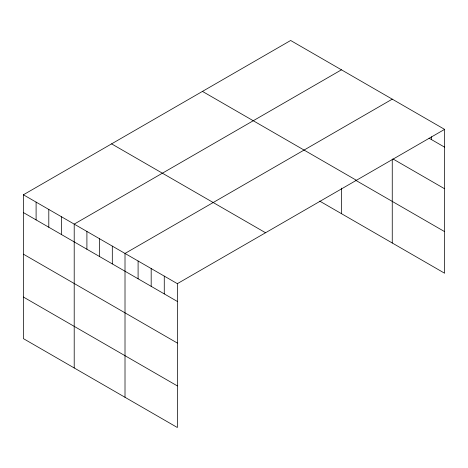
<?xml version="1.0" encoding="UTF-8"?>
<svg xmlns="http://www.w3.org/2000/svg" width="468" height="468" viewBox="0 0 468 468"><rect width="100%" height="100%" fill="white"/><g stroke="black" fill="none" stroke-linecap="round" stroke-linejoin="round"><path stroke-width="0.7" d="M444.6 129.373L177.354 283.666L177.354 427.512L23.4 338.627L23.4 194.782L290.646 40.488L444.6 129.373L444.6 273.218L319.679 201.094M341.453 69.82L74.207 224.113L74.207 367.959M392.254 99.152L125.009 253.445L125.009 397.291M429.021 138.171L444.6 147.163M392.88 158.904L444.6 188.762M202.457 91.406L356.411 180.291M355.967 180.449L444.6 231.619M111.589 143.863L265.543 232.748M23.4 194.782L177.354 283.666M23.4 212.571L177.354 301.456M23.4 254.171L177.354 343.056M23.4 297.028L177.354 385.913M431.514 136.761L431.514 139.61M392.254 159.255L392.254 242.997M341.453 188.124L341.453 213.665M164.268 276.108L164.268 293.904M151.182 268.556L151.182 286.346M138.095 260.998L138.095 278.793M112.308 246.109L112.308 263.905M99.608 238.779L99.608 256.569M86.908 231.444L86.908 249.239M61.501 216.783L61.501 234.573M48.801 209.448L48.801 227.237M36.1 202.117L36.1 219.907"/></g></svg>
